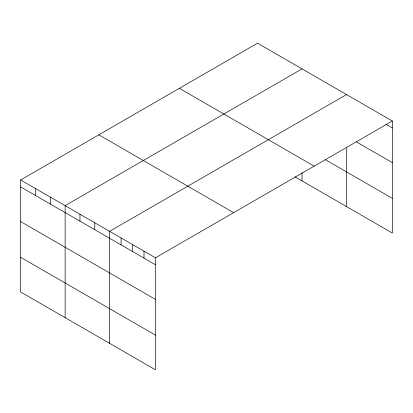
<?xml version="1.0" encoding="UTF-8"?>
<svg xmlns="http://www.w3.org/2000/svg" width="413" height="413" viewBox="0 0 413 413"><rect width="100%" height="100%" fill="white"/><g stroke="black" fill="none" stroke-linecap="round" stroke-linejoin="round"><path stroke-width="0.62" d="M392.35 121.019L155.453 257.789L155.453 369.805L20.65 291.981L20.65 179.965L257.547 43.195L392.35 121.019L392.35 233.035L294.892 176.769M302.032 68.878L65.135 205.648L65.135 317.664M346.517 94.562L109.621 231.332L109.621 343.348M385.804 124.194L392.35 127.973M356.336 141.855L392.35 162.645M325.098 159.537L392.35 198.364M179.371 88.325L314.174 166.155M98.826 134.829L233.629 212.659M20.65 179.965L155.453 257.789M20.65 186.913L155.453 264.743M20.65 221.585L155.453 299.415M20.65 257.309L155.453 335.134M346.517 148.091L346.517 206.577M302.032 172.546L302.032 180.894M143.998 251.176L143.998 258.125M132.537 244.563L132.537 251.512M121.081 237.945L121.081 244.899M94.794 222.767L94.794 229.721M79.962 214.208L79.962 221.156M50.309 197.084L50.309 204.037M35.477 188.524L35.477 195.473"/></g></svg>
